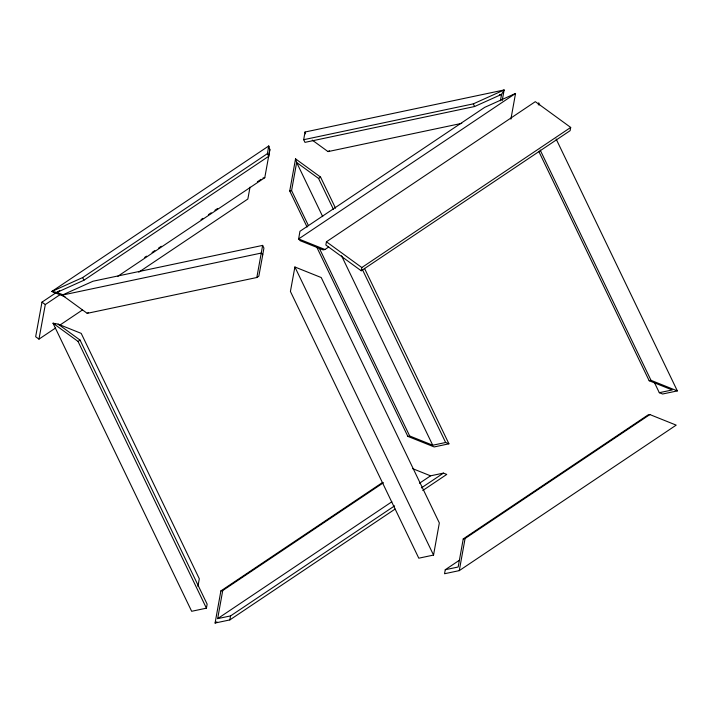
<?xml version="1.0" encoding="UTF-8"?>
<svg xmlns="http://www.w3.org/2000/svg" width="713" height="713" viewBox="0 0 713 713"><rect width="100%" height="100%" fill="white"/><g stroke="black" fill="none" stroke-linecap="round" stroke-linejoin="round"><path stroke-width="1.07" d="M267.42 153.625L82.646 277.571L51.826 291.465L56.96 292.392L83.929 280.236L268.703 156.29L267.42 153.625L268.739 145.96L51.826 291.465L64.99 296.742M268.703 156.29L269.862 149.587L268.739 145.96L268.355 148.099M262.634 245.397L256.832 277.509L87.2 313.346L62.183 295.129L92.993 281.234L262.634 245.397L263.917 248.062L262.758 254.764L258.837 276.163L256.832 277.509M303.693 139.695L473.325 103.857L504.144 89.963L501.578 94.366L474.608 106.522L304.977 142.359L303.693 139.695L305.012 132.03L504.144 89.963L502.193 100.595M117.886 276.225L264.781 177.689L269.862 149.587M197.938 586.353L199.31 578.787L81.211 333.39L58.163 324.148L53.029 323.212L191.663 611.291L206.413 608.171L207.144 604.161L80.052 340.092L58.163 324.148M307.089 227.037L289.736 190.977L295.538 158.856L320.556 177.082L335.52 208.169M308.453 225.647L291.581 190.585L296.653 162.484L295.538 158.856M395.064 509.091L229.836 619.918L215.085 623.037L220.887 590.917L382.569 482.469M394.61 505.865L230.566 615.907L217.661 618.634L222.732 590.533L383.487 482.701M229.836 619.918L230.566 615.907M510.9 119.142L515.544 93.448L484.724 107.342L299.95 231.288L298.631 238.944L300.075 240.655L323.123 249.898L324.968 249.505L328.666 247.028M433.54 555.07L439.333 522.95L321.233 277.553L294.897 266.992L290.414 291.448L418.789 558.19L433.54 555.07L294.897 266.992M445.26 569.732L444.538 573.742L459.288 570.623L676.2 425.126L649.864 414.565L648.019 414.957L463.245 538.903L458.165 567.004L445.26 569.732L459.083 560.454M538.324 104.971L538.707 102.824L539.679 104.838M459.288 570.623L465.081 538.511L649.864 414.565M55.855 292.838L41.987 302.143L35.65 336.723L38.965 339.138L55.605 327.98M38.965 339.138L45.302 304.558L60.088 294.638M250.022 187.145L247.848 199.025L138.785 272.188M326.438 241.778L325.841 245.022L361.224 270.788L570.106 130.675L570.703 127.431L535.32 101.665L326.438 241.778L361.821 267.544L361.224 270.788M500.401 100.791L501.578 94.366L499.403 94.829M59.723 290.539L56.96 292.392L62.976 294.808M144.686 257.402L146.53 256.163M152.074 252.447L154.846 250.584M158.544 248.106L161.316 246.252M201.039 219.604L202.884 218.365M208.428 214.64L211.2 212.786M214.898 210.308L217.67 208.446M257.393 181.797L261.092 179.319M59.304 325.502L82.405 310.003M312.258 140.122L328.025 151.602L329.361 150.701M87.2 313.346L88.537 312.446M322.713 216.627L296.653 162.484L318.551 178.428L320.556 177.082M55.053 324.032L53.029 323.212L78.047 341.438L80.052 340.092M515.544 93.448L298.631 238.944L324.968 249.505M361.821 267.544L570.703 127.431M217.661 618.634L391.847 501.792M419.494 483.245L430.554 475.829L443.459 473.102L446.748 474.421L422.756 490.517M215.085 623.037L216.93 621.798M421.338 487.933L443.459 473.102M328.025 151.602L461.766 123.349M262.937 178.081L264.781 177.689M289.736 190.977L291.581 190.585M62.183 295.129L261.315 253.053L262.758 254.764M538.778 151.361L649.169 380.733L651.014 380.341L677.35 390.902L556.104 138.964M316.732 247.063L407.836 436.374L409.681 435.982L432.729 445.224L445.634 442.497L448.932 443.816L364.477 268.338M654.489 382.694L659.311 392.694L672.216 389.966L649.169 380.733M677.35 390.902L662.6 394.013L659.311 392.694M448.932 443.816L434.181 446.935L407.836 436.374M463.245 538.903L465.081 538.511M220.887 590.917L222.732 590.533M412.515 468.593L430.554 475.829M41.987 302.143L45.302 304.558M540.142 149.971L651.014 380.341M473.325 103.857L474.608 106.522M318.551 178.428L333.47 209.435M362.356 269.452L445.634 442.497M341.527 255.726L432.729 445.224M319.059 247.678L409.681 435.982M82.646 277.571L83.929 280.236M78.047 341.438L206.413 608.171M305.012 132.03L305.565 133.848"/></g></svg>
